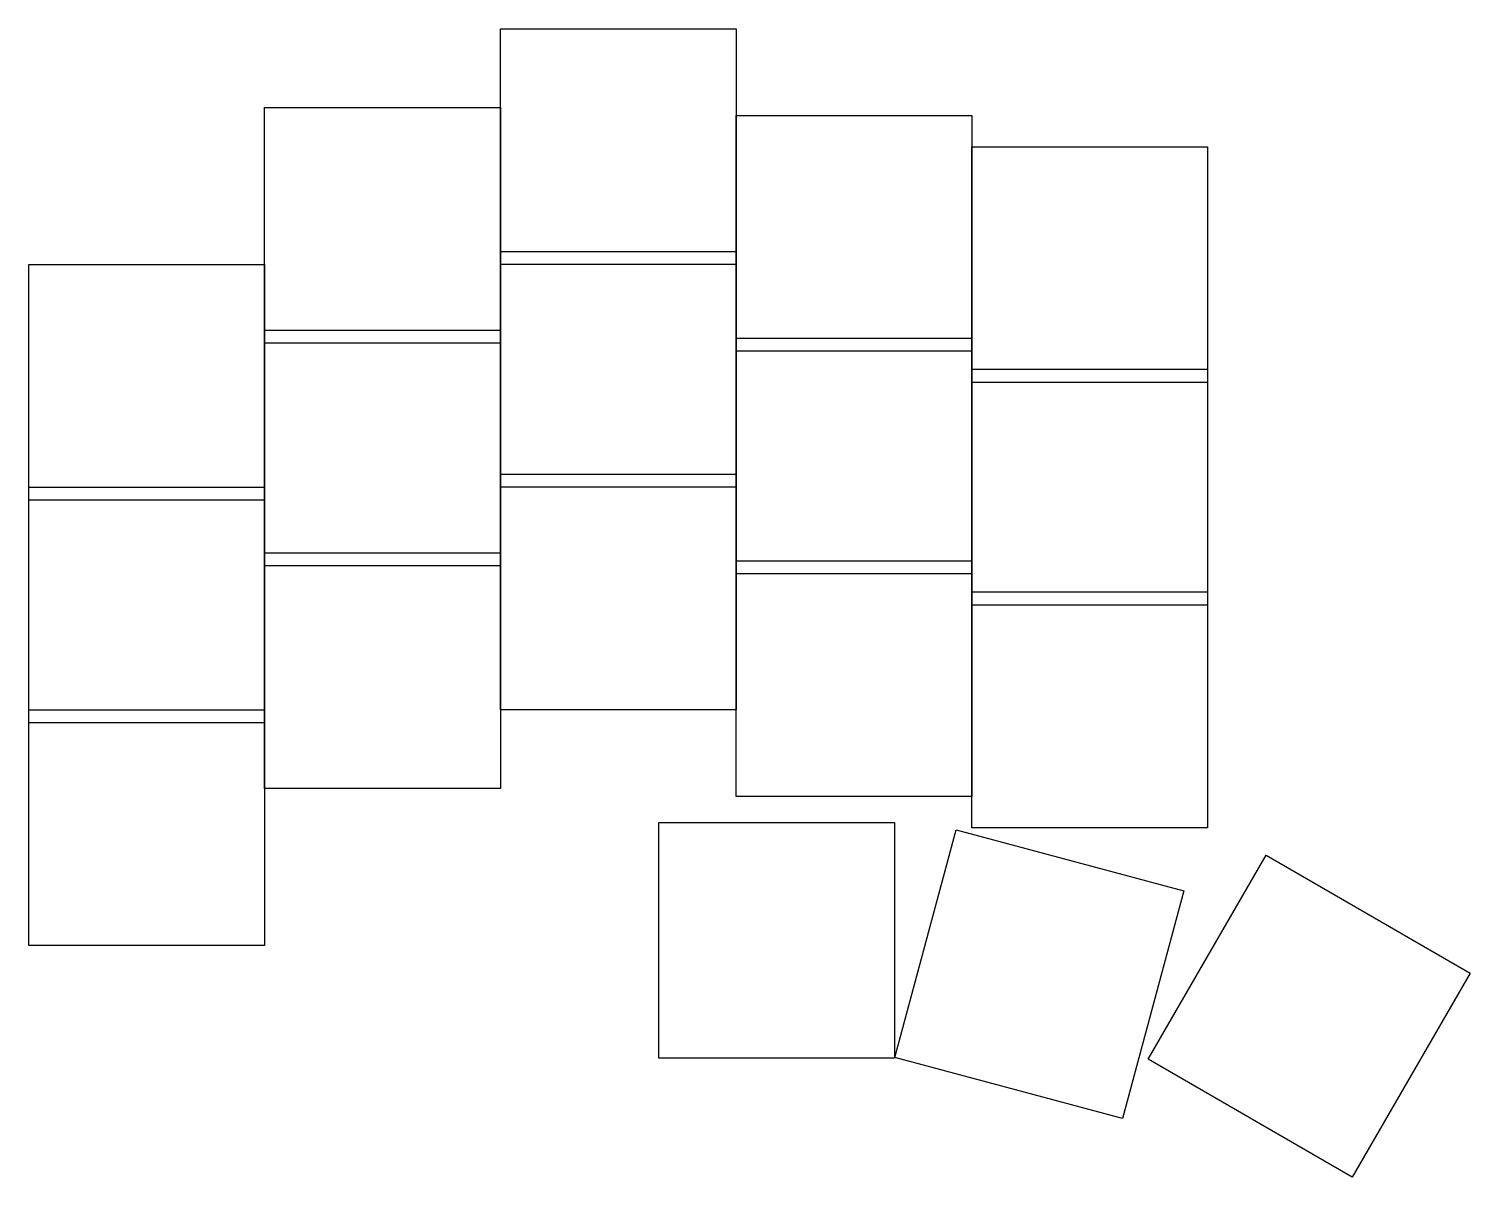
# Model space of a CAD drawing. Header units: millimetres. Extents: x -9 to 101, y -27 to 61.
import ezdxf

# ---------------------------------------------------------------- set-up
doc = ezdxf.new("R2010")
doc.units = ezdxf.units.MM

msp = doc.modelspace()

# ---------------------------------------------------------------- linework, layer by layer
for p, q in [((27, 61), (45, 61)), ((27, 43), (27, 61)), ((45, 61), (45, 43)), ((9, 55), (27, 55)), ((9, 37), (9, 55)), ((27, 55), (27, 37)), ((45, 54.38), (63, 54.38)), ((45, 36.38), (45, 54.38)), ((63, 54.38), (63, 36.38)), ((63, 52), (81, 52)), ((63, 34), (63, 52)), ((81, 52), (81, 34)), ((-9, 43), (9, 43)), ((-9, 25), (-9, 43)), ((9, 43), (9, 25)), ((27, 44), (45, 44)), ((27, 26), (27, 44)), ((45, 43), (27, 43)), ((45, 44), (45, 26)), ((9, 38), (27, 38)), ((9, 20), (9, 38)), ((27, 38), (27, 20)), ((27, 37), (9, 37)), ((45, 37.38), (63, 37.38)), ((45, 19.38), (45, 37.38)), ((63, 36.38), (45, 36.38)), ((63, 37.38), (63, 19.38)), ((63, 35), (81, 35)), ((63, 17), (63, 35)), ((81, 35), (81, 17)), ((81, 34), (63, 34)), ((27, 27), (45, 27)), ((27, 9), (27, 27)), ((45, 27), (45, 9)), ((-9, 26), (9, 26)), ((-9, 8), (-9, 26)), ((9, 26), (9, 8)), ((45, 26), (27, 26)), ((9, 25), (-9, 25)), ((9, 21), (27, 21)), ((9, 3), (9, 21)), ((27, 21), (27, 3)), ((27, 20), (9, 20)), ((45, 20.38), (63, 20.38)), ((45, 2.38), (45, 20.38)), ((63, 20.38), (63, 2.38)), ((63, 19.38), (45, 19.38)), ((63, 18), (81, 18)), ((63, 0), (63, 18)), ((81, 18), (81, 0)), ((81, 17), (63, 17)), ((-9, 9), (9, 9)), ((-9, -9), (-9, 9)), ((9, 9), (9, -9)), ((45, 9), (27, 9)), ((9, 8), (-9, 8)), ((27, 3), (9, 3)), ((63, 2.38), (45, 2.38)), ((39.1, 0.41), (57.1, 0.41)), ((39.1, -17.59), (39.1, 0.41)), ((57.1, 0.41), (57.1, -17.59)), ((81, 0), (63, 0)), ((57.13, -17.54), (61.79, -0.16)), ((61.79, -0.16), (79.17, -4.82)), ((76.46, -17.68), (85.46, -2.1)), ((85.46, -2.1), (101.04, -11.1)), ((79.17, -4.82), (74.51, -22.2)), ((9, -9), (-9, -9)), ((101.04, -11.1), (92.04, -26.68)), ((57.1, -17.59), (39.1, -17.59)), ((74.51, -22.2), (57.13, -17.54)), ((92.04, -26.68), (76.46, -17.68))]:
    msp.add_line(p, q)

doc.saveas('drawing.dxf')
